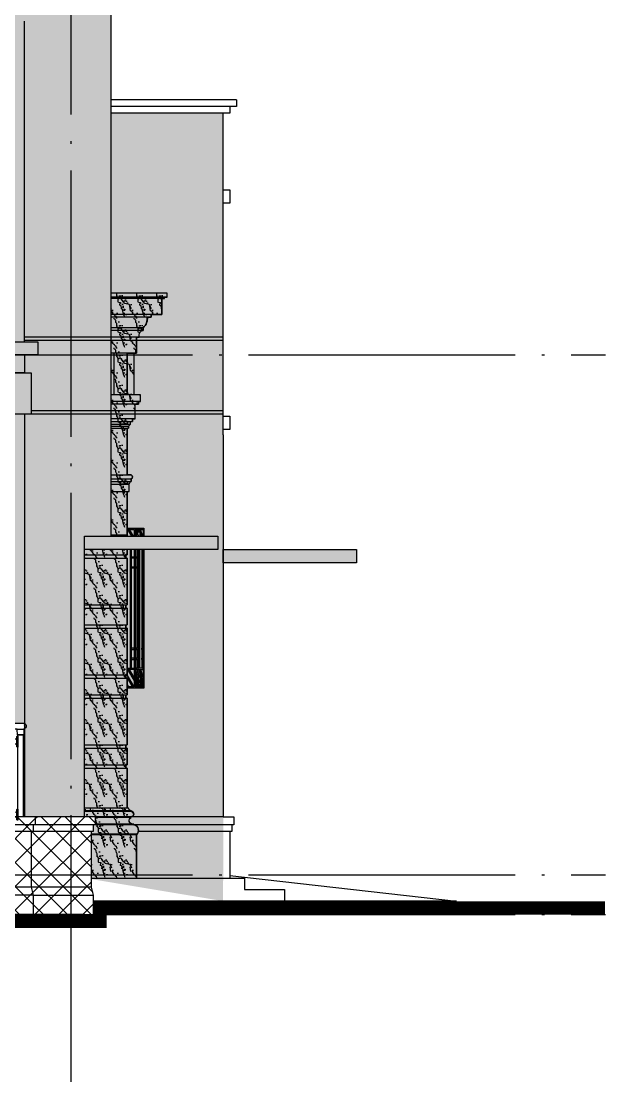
# Model space of a CAD drawing. Extents: x -12446 to 284554, y -295110 to 165007.
# Drawn here: x 206172 to 210603, y -263809 to -255849 of the extents above; entities that cross this region are included whole.
import ezdxf

# ---------------------------------------------------------------- set-up
doc = ezdxf.new("R2010")
doc.units = 0
doc.header["$LTSCALE"] = 1000
doc.linetypes.add('AX-14-E$0$DOTE', pattern=[2.42, 2, -0.2, 0.02, -0.2])
for name, color, linetype in [('A-Anno-Note', 241, 'CONTINUOUS'), ('AX-14-comp-tc$0$AX-T-LMCZ-Z$1$AX-13-E01-E03$0$家具与填充', 251, 'CONTINUOUS'), ('AX-14-E$0$A-Detl-Patt', 8, 'CONTINUOUS'), ('AX-14-E$0$A-Detl-Thin', 131, 'CONTINUOUS'), ('AX-14-E$0$A-Detl-Wide', 210, 'CONTINUOUS'), ('AX-14-E$0$A-elev-FIXT', 9, 'CONTINUOUS'), ('AX-14-E$0$A-elev-HRAL', 61, 'CONTINUOUS'), ('AX-14-E$0$A-elev-MAIN', 4, 'CONTINUOUS'), ('AX-14-E$0$A-elev-XFINE', 8, 'CONTINUOUS'), ('AX-14-E$0$A-Grid-Iden', 11, 'CONTINUOUS'), ('AX-14-E$0$PUB_HATCH', 8, 'CONTINUOUS'), ('AX-14-E$0$栏杆型材', 82, 'CONTINUOUS'), ('AX-14-E$0$装饰灯具', 253, 'CONTINUOUS'), ('AX-14-E$0$阳台栏杆扶手', 82, 'CONTINUOUS')]:
    doc.layers.add(name, color=color, linetype=linetype)
doc.layers.add('AX-14-E$0$A-Grid', color=222, linetype='AX-14-E$0$DOTE', plot=False)
doc.layers.add('AX-14-E$0$花形线', color=241, linetype='CONTINUOUS', lineweight=15)
pattern_1 = [(41.987212, (125, 17.143), (299.9999956, 225.000005), [4.80487, -1004.21692]), (68.19859, (53.571, 9.643), (150, 450.0000002), [17.30946, -1194.35262]), (60.945396, (50, 1.071), (149.99999, 225.0000064), [7.35402, -1536.99045]), (90, (53.57, 7.5), (150, -9e-15), [2.14286, -222.85713]), (71.56505, (123.57, 12.86), (3e-07, 225), [4.51754, -469.8241]), (171.469234, (123.571, 12.857), (-149.9999995, 1.4e-06), [7.22277, -1509.5583]), (79.215702, (113.571, -1.071), (150.0000007, 900.0000004), [15.26969, -1588.04715]), (62.1329961, (0.7143, 67.5), (599.99999271, 1125.0000044), [35.14728, -7345.78245]), (0, (2.87, 100.5), (0, 225), [0, -150]), (64.9831065, (100, 141.429), (300.00000076, 674.99999954), [23.64707, -2459.2947]), (81.4391104, (157.857, 52.5), (299.99999948, 2024.99998723), [33.58852, -7020.0009]), (82.8749836, (75, 72.857), (149.999991, 1125.00000113), [17.27627, -3610.7397]), (76.75948, (60, 25.714), (150.00000146, 674.99999948), [37.42339, -3892.0326]), (0, (36.62, 25.82), (0, 225), [0, -150]), (0, (39.03, 23.42), (0, 225), [0, -150]), (0, (55.9, 35.46), (0, 225), [0, -150]), (0, (51.08, 61.95), (0, 225), [0, -150]), (59.0362434, (68.571, 62.143), (149.99998805, 225.00000645), [12.4949, -2611.4334]), (0, (74.99, 72.44), (0, 225), [0, -150]), (0, (55.9, 64.36), (0, 225), [0, -150]), (0, (63.13, 78.81), (0, 225), [0, -150]), (0, (55.9, 57.14), (0, 225), [0, -150]), (50.194429, (142.857, 41.786), (150, 225), [5.57875, -1165.9587]), (90, (142.86, 35.36), (150, -9e-15), [6.42857, -218.57142]), (43.66778, (135, 27.857), (450.00000034, 449.9999991), [10.86208, -2270.1738]), (90, (135, 25.71), (150, -9e-15), [2.14286, -222.85713]), (39.805571, (128.571, 20.357), (299.9999928, 225.0000089), [8.36812, -1748.93805]), (0, (106.5, 35.46), (0, 225), [0, -150]), (0, (143.19, 42.25), (0, 225), [0, -150]), (0, (143.19, 42.25), (0, 225), [0, -150]), (29.3577535, (146.429, 46.071), (449.999999, 225.0000013), [13.11254, -1363.70444]), (0, (142.66, 57.14), (0, 225), [0, -150]), (146.309932, (100, 141.429), (-300.0000018, 224.9999961), [15.45236, -1607.0457]), (8.1301023, (83.571, 111.429), (1499.99998944, 224.99999867), [15.15229, -3166.8282]), (47.8624052, (50, 107.143), (600.00000026, 674.99999937), [20.22829, -4227.71235]), (14.620874, (17.143, 98.571), (899.99999752, 225.0000094), [33.95676, -3531.5025]), (0, (29.39, 112.53), (0, 225), [0, -150]), (18.434949, (77.143, 90), (600, 224.9999993), [6.77631, -1416.24862]), (16.699244, (83.57, 92.143), (149.999997, 1.24e-05), [3.72868, -779.2943]), (101.093723, (87.143, 93.214), (-300.00000262, 1574.99998526), [18.56112, -3879.2748]), (0, (67.95, 102.9), (0, 225), [0, -150]), (0, (83.5, 111.85), (0, 225), [0, -150]), (0, (63.13, 86.04), (0, 225), [0, -150]), (0, (43.85, 134.2), (0, 225), [0, -150]), (0, (36.62, 124.57), (0, 225), [0, -150]), (44.1449026, (75, 138.214), (450.00000077, 449.99999998), [16.92194, -3536.6853]), (54.5829447, (63.5714, 122.143), (150.00000042, 224.99999911), [19.72063, -4121.6106]), (0, (75.2, 138.36), (0, 225), [0, -150]), (0, (53.49, 126.98), (0, 225), [0, -150]), (0, (75.2, 138.36), (0, 225), [0, -150]), (0, (63.6, 121.8), (0, 225), [0, -150]), (75.068583, (98.57, 113.57), (150, 675.0000002), [5.54435, -1158.76875]), (90, (100, 118.93), (150, -9e-15), [22.5, -202.5]), (50.194429, (126.43, 213.214), (150, 225), [5.57875, -1165.9587]), (0, (84.82, 165.52), (0, 225), [0, -150]), (0, (89.64, 163.11), (0, 225), [0, -150]), (0, (70.36, 167.93), (0, 225), [0, -150]), (0, (94.46, 194.42), (0, 225), [0, -150]), (53.1301023, (110, 181.071), (150.0000002, 224.99999986), [10.71429, -2239.28565]), (90, (110, 162.86), (150, -9e-15), [18.21429, -206.78571]), (0, (110.02, 163.22), (0, 225), [0, -150]), (23.19859, (121.43, 211.07), (450.0000003, 225), [5.43984, -1136.92612]), (66.037511, (120, 207.857), (150, 450), [3.51745, -735.14688]), (66.037511, (118.57, 204.643), (150, 450), [3.51745, -735.14688]), (81.8698976, (116.429, 189.643), (150.00000065, 1125.0000001), [15.15229, -3166.8282]), (90, (130, 217.5), (150, -9e-15), [5.35714, -219.64285]), (0, (113.52, 225), (0, 225), [0, -150])]
pattern_2 = [(45, (-91927.52, -415276.6), (-89.80256, 89.80256), []), (135, (-91927.52, -415276.6), (-89.80256, -89.80256), [])]

# ---------------------------------------------------------------- blocks, each defined once
blk = doc.blocks.new('AX-14-E$0$4080转角立图')
at = {"layer": 'AX-14-E$0$A-elev-FIXT', "linetype": 'Continuous'}
blk.add_line((25.6, 42), (-24.3, 42), dxfattribs=at)
blk.add_lwpolyline([(-25.3, 43, -0.327139), (-24.2, 41.5), (-23.5, 0), (23.5, 0), (24.2, 40.5, -0.409111), (25.7, 42), (85.3, 42, 0.414214), (86.8, 43.5), (86.8, 86.5, 0.414214), (85.3, 88), (-18.8, 88, 0.865157)], format="xyb", close=True, dxfattribs=at)
blk = doc.blocks.new('AX-14-E$0$32固定座立面')
at = {"layer": 'AX-14-E$0$栏杆型材', "color": 6, "linetype": 'Continuous'}
blk.add_line((-7, -22.5), (-7, 22.5), dxfattribs=at)
blk.add_lwpolyline([(-7, -22.5, 0.41166), (-10, -19.5), (-36, -19.3, -0.41166), (-37, -18.3), (-37, 18.3, -0.41166), (-36, 19.3), (-10, 19.5, 0.41166), (-7, 22.5), (-7, 39, -0.41166), (-5, 41), (0, 41.1), (0, -41.1), (-5, -41, -0.41166), (-7, -39)], format="xyb", close=True, dxfattribs=at)
blk = doc.blocks.new('AX-14-E$0$40固定座立图')
at = {"layer": 'AX-14-E$0$A-elev-HRAL', "color": 6, "linetype": 'Continuous'}
blk.add_line((-26.5, -7), (26.5, -7), dxfattribs=at)
blk.add_lwpolyline([(48, -5), (48.1, 0), (-48.1, 0), (-48, -5, 0.41166), (-46, -7), (-26.5, -7, -0.41166), (-23.5, -10), (-23.2, -46, 0.41166), (-22.2, -47), (22.2, -47, 0.41166), (23.2, -46), (23.5, -10, -0.41166), (26.5, -7), (46, -7, 0.41166)], format="xyb", close=True, dxfattribs=at)
blk = doc.blocks.new('AX-14-E$0$螺帽01')
at = {"layer": 'AX-14-E$0$A-elev-XFINE', "linetype": 'Continuous'}
blk.add_lwpolyline([(-12.5, -3), (12.5, -3, 0.414214), (13, -2.5), (13, -0.5, 0.414214), (12.5, 0), (-12.5, 0, 0.414214), (-13, -0.5), (-13, -2.5, 0.414214)], format="xyb", close=True, dxfattribs=at)
blk = doc.blocks.new('AX-14-E$0$麦穗铁花九')
at = {"layer": 'AX-14-E$0$花形线'}
for p, q in [((0, 0), (19, 0)), ((0, -566), (0, 0)), ((19, 0), (19, -163.7)), ((258, 0), (277, 0)), ((258, -163.7), (258, 0)), ((277, 0), (277, -566)), ((148, -18), (129, -18)), ((129, -36), (129, -18)), ((148, -18), (148, -36)), ((19, -194.2), (19, -255.7)), ((136, -232.5), (136, -159.8)), ((141, -159.8), (141, -232.5)), ((258, -255.7), (258, -194.2)), ((19, -274.9), (19, -347.7)), ((136, -324.5), (136, -258.9)), ((141, -258.9), (141, -324.5)), ((258, -347.7), (258, -274.9)), ((19, -439.7), (19, -347.7)), ((19, -366.9), (19, -439.7)), ((19, -366.9), (19, -439.7)), ((136, -416.5), (136, -350.9)), ((136, -416.5), (136, -350.9)), ((141, -350.9), (141, -416.5)), ((141, -350.9), (141, -416.5)), ((258, -347.7), (258, -439.7)), ((258, -439.7), (258, -366.9)), ((258, -439.7), (258, -366.9)), ((19, -470.2), (19, -566)), ((136, -508.5), (136, -442.9)), ((136, -508.5), (136, -442.9)), ((136, -508.5), (136, -442.9)), ((141, -442.9), (141, -508.5)), ((141, -442.9), (141, -508.5)), ((258, -566), (258, -470.2)), ((129, -547), (129, -519)), ((148, -547), (129, -547)), ((148, -547), (148, -519)), ((19, -566), (0, -566)), ((277, -566), (258, -566))]:
    blk.add_line(p, q, dxfattribs=at)
blk.add_circle((138.5, -95.2), 55, dxfattribs=at)
for centre, radius, start, end in [((138.5, -95.2), 60, 99.11017, 263.37419), ((138.5, -95.2), 60, 276.62581, 80.88983), ((131, -159.8), 5, 0, 83.37419), ((146, -159.8), 5, 96.6259, 180), ((29, -163.7), 10, 179.99996, 202.52849), ((25.5, -194.2), 6.5, 48.98171, 180.00001), ((65, -148.8), 49, 202.52832, 264.77376), ((65, -148.8), 53.7, 228.98172, 264.91289), ((55.9, -319.5), 117.3, 67.96279, 87.8994), ((55.9, -319.4), 121.9, 67.87781, 87.84334), ((74.7, -267.6), 62.3, 11.98924, 66.0287), ((74.7, -267.6), 67, 30.64553, 66.0287), ((134, -232.5), 2, 210.64554, 359.99999), ((143, -232.5), 2, 179.99999, 329.35449), ((202.3, -267.6), 62.3, 113.9713, 168.01077), ((202.3, -267.6), 67, 113.9713, 149.35448), ((221.1, -319.4), 121.9, 92.15666, 112.12219), ((221.1, -319.5), 117.3, 92.1006, 112.03721), ((212, -148.8), 49, 275.22624, 337.47166), ((212, -148.8), 53.7, 275.08711, 311.01828), ((251.5, -194.2), 6.5, 359.99999, 131.01829), ((248, -163.7), 10, 337.47179, 359.99996), ((29, -255.7), 10, 179.99996, 202.52849), ((21, -274.9), 2, 37.80012, 180), ((65, -240.8), 49, 202.52832, 264.77376), ((65, -240.8), 53.7, 217.80012, 264.91289), ((55.9, -411.5), 117.3, 67.96279, 87.8994), ((55.9, -411.4), 121.9, 67.87781, 87.84334), ((74.7, -359.6), 62.3, 11.98923, 66.0287), ((74.7, -359.6), 67, 30.64553, 66.0287), ((116, -258.9), 20, 359.99998, 11.98931), ((161, -258.9), 20, 168.01073, 180.00001), ((202.3, -359.6), 62.3, 113.9713, 168.01078), ((202.3, -359.6), 67, 113.9713, 149.35447), ((221.1, -411.4), 121.9, 92.15666, 112.12219), ((221.1, -411.5), 117.3, 92.1006, 112.03721), ((212, -240.8), 49, 275.22624, 337.47166), ((212, -240.8), 53.7, 275.08711, 322.19988), ((256, -274.9), 2, 359.99999, 142.1999), ((248, -255.7), 10, 337.47179, 359.99996), ((29, -347.7), 10, 179.99996, 202.52849), ((29, -347.7), 10, 179.99996, 202.52849), ((21, -366.9), 2, 37.80015, 179.99998), ((21, -366.9), 2, 37.80012, 180), ((65, -332.8), 49, 202.52832, 264.77376), ((65, -332.8), 49, 202.52832, 264.77376), ((65, -332.8), 49, 202.52832, 264.77376), ((65, -332.8), 53.7, 217.80012, 264.91289), ((65, -332.8), 53.7, 217.80012, 264.91289), ((65, -332.8), 53.7, 220.66155, 264.91289), ((55.9, -503.5), 117.3, 67.96279, 87.8994), ((55.9, -503.5), 117.3, 67.96279, 87.8994), ((55.9, -503.4), 121.9, 67.87781, 87.84334), ((55.9, -503.4), 121.9, 67.87781, 87.84334), ((74.7, -451.6), 62.3, 11.9892, 66.0287), ((74.7, -451.6), 62.3, 11.98924, 66.0287), ((74.7, -451.6), 67, 33.51409, 66.0287), ((74.7, -451.6), 67, 30.64553, 66.0287), ((74.7, -451.6), 67, 30.64553, 66.0287), ((134, -324.5), 2, 210.64555, 359.99998), ((116, -350.9), 20, 360, 11.98924), ((116, -350.9), 20, 360, 11.98924), ((143, -324.5), 2, 180.00001, 329.35445), ((161, -350.9), 20, 168.01073, 180.00001), ((161, -350.9), 20, 168.01081, 179.99999), ((202.3, -451.6), 62.3, 113.9713, 168.01079), ((202.3, -451.6), 62.3, 113.9713, 168.01078), ((202.3, -451.6), 67, 113.9713, 149.35448), ((202.3, -451.6), 67, 113.9713, 149.35447), ((202.3, -451.6), 67, 113.9713, 149.35447), ((202.3, -451.6), 67, 113.9713, 146.48591), ((221.1, -503.4), 121.9, 92.15666, 112.12219), ((221.1, -503.4), 121.9, 92.15666, 112.12219), ((221.1, -503.5), 117.3, 92.1006, 112.03721), ((221.1, -503.5), 117.3, 92.1006, 112.03721), ((212, -332.8), 49, 275.22624, 339.92974), ((212, -332.8), 49, 275.22624, 337.47166), ((212, -332.8), 49, 275.22624, 337.47166), ((212, -332.8), 53.7, 275.08711, 322.19988), ((212, -332.8), 53.7, 275.08711, 322.19988), ((212, -332.8), 53.7, 275.08711, 319.33844), ((256, -366.9), 2, 359.99999, 142.1999), ((256, -366.9), 2, 359.99997, 142.19993), ((248, -347.7), 10, 337.47179, 359.99996), ((248, -347.7), 10, 337.47179, 359.99996), ((29, -439.7), 10, 179.99998, 202.5284), ((29, -439.7), 10, 179.99996, 202.52849), ((25.5, -470.2), 6.5, 48.98171, 180.00001), ((65, -424.8), 49, 202.52834, 264.77376), ((65, -424.8), 49, 202.52832, 264.77376), ((65, -424.8), 53.7, 228.98165, 264.91293), ((65, -424.8), 53.7, 228.98173, 264.91289), ((55.9, -595.4), 121.9, 67.87781, 87.84334), ((55.9, -595.4), 121.9, 67.87781, 87.84334), ((134, -416.5), 2, 210.64555, 359.99998), ((134, -416.5), 2, 210.64553, 360), ((116, -442.9), 20, 0.00005, 11.98905), ((116, -442.9), 20, 359.99998, 11.98931), ((143, -416.5), 2, 180, 329.35448), ((143, -416.5), 2, 180.00002, 329.35445), ((161, -442.9), 20, 168.01088, 179.99997), ((161, -442.9), 20, 168.01081, 179.99999), ((221.1, -595.4), 121.9, 92.15666, 112.12219), ((221.1, -595.4), 121.9, 92.15666, 112.12219), ((212, -424.8), 49, 275.22624, 337.47166), ((212, -424.8), 49, 275.22624, 337.47166), ((212, -424.8), 53.7, 275.08711, 311.03003), ((212, -424.8), 53.7, 275.08711, 311.01827), ((251.5, -470.2), 6.5, 359.99999, 131.01829), ((248, -439.7), 10, 337.47174, 359.99997), ((248, -439.7), 10, 337.47179, 359.99996), ((55.9, -595.5), 117.3, 67.96279, 87.8994), ((55.9, -595.5), 117.3, 67.96279, 87.8994), ((74.7, -543.6), 62.3, 35.65451, 66.0287), ((74.7, -543.6), 67, 30.64553, 66.0287), ((74.7, -543.6), 67, 30.64553, 66.0287), ((109, -519), 20, 359.99999, 35.65455), ((134, -508.5), 2, 210.64555, 359.99998), ((134, -508.5), 2, 210.64555, 359.99998), ((134, -508.5), 2, 210.64553, 360), ((143, -508.5), 2, 180, 329.35448), ((143, -508.5), 2, 180, 329.35448), ((202.3, -543.6), 67, 113.9713, 149.35448), ((202.3, -543.6), 67, 113.9713, 149.35448), ((168, -519), 20, 144.34549, 180), ((202.3, -543.6), 62.3, 113.9713, 144.34548), ((221.1, -595.5), 117.3, 92.1006, 112.03721), ((221.1, -595.5), 117.3, 92.1006, 112.03721)]:
    blk.add_arc(centre, radius, start, end, dxfattribs=at)
blk = doc.blocks.new('AX-14-E$0$A$C13FF0FA3')
at = {"layer": 'AX-14-E$0$A-elev-HRAL', "ltscale": 10, "elevation": 0}
for points in [[(159.3, 668.9, -0.414214), (159.8, 668.4), (159.8, 666.4, -0.414214), (159.3, 665.9), (134.3, 665.9, -0.414214), (133.8, 666.4), (133.8, 668.4, -0.414214), (134.3, 668.9)], [(288.3, 668.9, -0.414214), (288.8, 668.4), (288.8, 666.4, -0.414214), (288.3, 665.9), (263.3, 665.9, -0.414214), (262.8, 666.4), (262.8, 668.4, -0.414214), (263.3, 668.9)], [(417.3, 668.9, -0.414214), (417.8, 668.4), (417.8, 666.4, -0.414214), (417.3, 665.9), (392.3, 665.9, -0.414214), (391.8, 666.4), (391.8, 668.4, -0.414214), (392.3, 668.9)], [(546.3, 668.9, -0.414214), (546.8, 668.4), (546.8, 666.4, -0.414214), (546.3, 665.9), (521.3, 665.9, -0.414214), (520.8, 666.4), (520.8, 668.4, -0.414214), (521.3, 668.9)], [(675.3, 668.9, -0.414214), (675.8, 668.4), (675.8, 666.4, -0.414214), (675.3, 665.9), (650.3, 665.9, -0.414214), (649.8, 666.4), (649.8, 668.4, -0.414214), (650.3, 668.9)], [(1097.8, 668.9, 0.414214), (1097.3, 668.4), (1097.3, 666.4, 0.414214), (1097.8, 665.9), (1122.8, 665.9, 0.414214), (1123.3, 666.4), (1123.3, 668.4, 0.414214), (1122.8, 668.9)], [(1226.8, 668.9, 0.414214), (1226.3, 668.4), (1226.3, 666.4, 0.414214), (1226.8, 665.9), (1251.8, 665.9, 0.414214), (1252.3, 666.4), (1252.3, 668.4, 0.414214), (1251.8, 668.9)], [(1355.8, 668.9, 0.414214), (1355.3, 668.4), (1355.3, 666.4, 0.414214), (1355.8, 665.9), (1380.8, 665.9, 0.414214), (1381.3, 666.4), (1381.3, 668.4, 0.414214), (1380.8, 668.9)], [(1484.8, 668.9, 0.414214), (1484.3, 668.4), (1484.3, 666.4, 0.414214), (1484.8, 665.9), (1509.8, 665.9, 0.414214), (1510.3, 666.4), (1510.3, 668.4, 0.414214), (1509.8, 668.9)], [(1613.8, 668.9, 0.414214), (1613.3, 668.4), (1613.3, 666.4, 0.414214), (1613.8, 665.9), (1638.8, 665.9, 0.414214), (1639.3, 666.4), (1639.3, 668.4, 0.414214), (1638.8, 668.9)], [(159.3, 152.9, 0.414214), (159.8, 153.4), (159.8, 155.4, 0.414214), (159.3, 155.9), (134.3, 155.9, 0.414214), (133.8, 155.4), (133.8, 153.4, 0.414214), (134.3, 152.9)], [(288.3, 152.9, 0.414214), (288.8, 153.4), (288.8, 155.4, 0.414214), (288.3, 155.9), (263.3, 155.9, 0.414214), (262.8, 155.4), (262.8, 153.4, 0.414214), (263.3, 152.9)], [(417.3, 152.9, 0.414214), (417.8, 153.4), (417.8, 155.4, 0.414214), (417.3, 155.9), (392.3, 155.9, 0.414214), (391.8, 155.4), (391.8, 153.4, 0.414214), (392.3, 152.9)], [(546.3, 152.9, 0.414214), (546.8, 153.4), (546.8, 155.4, 0.414214), (546.3, 155.9), (521.3, 155.9, 0.414214), (520.8, 155.4), (520.8, 153.4, 0.414214), (521.3, 152.9)], [(675.3, 152.9, 0.414214), (675.8, 153.4), (675.8, 155.4, 0.414214), (675.3, 155.9), (650.3, 155.9, 0.414214), (649.8, 155.4), (649.8, 153.4, 0.414214), (650.3, 152.9)], [(1097.8, 152.9, -0.414214), (1097.3, 153.4), (1097.3, 155.4, -0.414214), (1097.8, 155.9), (1122.8, 155.9, -0.414214), (1123.3, 155.4), (1123.3, 153.4, -0.414214), (1122.8, 152.9)], [(1226.8, 152.9, -0.414214), (1226.3, 153.4), (1226.3, 155.4, -0.414214), (1226.8, 155.9), (1251.8, 155.9, -0.414214), (1252.3, 155.4), (1252.3, 153.4, -0.414214), (1251.8, 152.9)], [(1355.8, 152.9, -0.414214), (1355.3, 153.4), (1355.3, 155.4, -0.414214), (1355.8, 155.9), (1380.8, 155.9, -0.414214), (1381.3, 155.4), (1381.3, 153.4, -0.414214), (1380.8, 152.9)], [(1484.8, 152.9, -0.414214), (1484.3, 153.4), (1484.3, 155.4, -0.414214), (1484.8, 155.9), (1509.8, 155.9, -0.414214), (1510.3, 155.4), (1510.3, 153.4, -0.414214), (1509.8, 152.9)], [(1613.8, 152.9, -0.414214), (1613.3, 153.4), (1613.3, 155.4, -0.414214), (1613.8, 155.9), (1638.8, 155.9, -0.414214), (1639.3, 155.4), (1639.3, 153.4, -0.414214), (1638.8, 152.9)]]:
    blk.add_lwpolyline(points, format="xyb", close=True, dxfattribs=at)
for points in [[(137.3, 155.9), (156.3, 155.9), (156.3, 665.9), (137.3, 665.9)], [(266.3, 155.9), (285.3, 155.9), (285.3, 665.9), (266.3, 665.9)], [(395.3, 155.9), (414.3, 155.9), (414.3, 665.9), (395.3, 665.9)], [(524.3, 155.9), (543.3, 155.9), (543.3, 665.9), (524.3, 665.9)], [(653.3, 155.9), (672.3, 155.9), (672.3, 665.9), (653.3, 665.9)], [(1119.8, 155.9), (1100.8, 155.9), (1100.8, 665.9), (1119.8, 665.9)], [(1248.8, 155.9), (1229.8, 155.9), (1229.8, 665.9), (1248.8, 665.9)], [(1377.8, 155.9), (1358.8, 155.9), (1358.8, 665.9), (1377.8, 665.9)], [(1506.8, 155.9), (1487.8, 155.9), (1487.8, 665.9), (1506.8, 665.9)], [(1635.8, 155.9), (1616.8, 155.9), (1616.8, 665.9), (1635.8, 665.9)]]:
    blk.add_lwpolyline(points, close=True, dxfattribs=at)
at = {"layer": 'AX-14-E$0$栏杆型材', "elevation": 0}
for points in [[(21.5, 120.9), (61.5, 120.9), (61.5, 735.9), (21.5, 735.9)], [(1751.5, 733.9), (1711.5, 733.9), (1711.5, 120.9), (1751.5, 120.9)], [(98.5, 700.9), (1674.5, 700.9), (1674.5, 668.9), (98.5, 668.9)], [(98.5, 152.9), (1674.5, 152.9), (1674.5, 120.9), (98.5, 120.9)]]:
    blk.add_lwpolyline(points, close=True, dxfattribs=at)
at = {"layer": 'AX-14-E$0$阳台栏杆扶手', "elevation": 0}
blk.add_lwpolyline([(128.3, 820.9), (1813.9, 820.9), (1813.9, 780.9), (128.3, 780.9)], close=True, dxfattribs=at)
at = {"layer": 'AX-14-E$0$A-elev-HRAL'}
for name, p in [('AX-14-E$0$4080转角立图', (41.5, 735.9, 0)), ('AX-14-E$0$32固定座立面', (1711.5, 684.9, 0)), ('AX-14-E$0$40固定座立图', (1731.5, 780.9, 0)), ('AX-14-E$0$32固定座立面', (1711.5, 136.9, 0))]:
    blk.add_blockref(name, p, dxfattribs=at)
at = {"layer": 'AX-14-E$0$A-elev-HRAL', "xscale": -1}
for p in [(61.5, 684.9, 0), (61.5, 136.9, 0)]:
    blk.add_blockref('AX-14-E$0$32固定座立面', p, dxfattribs=at)
at = {"layer": 'AX-14-E$0$栏杆型材', "xscale": -1}
blk.add_blockref('AX-14-E$0$螺帽01', (757.5, 668.9, 0), dxfattribs=at)
at = {"layer": 'AX-14-E$0$栏杆型材'}
blk.add_blockref('AX-14-E$0$螺帽01', (1015.5, 668.9, 0), dxfattribs=at)
at = {"layer": 'AX-14-E$0$栏杆型材', "rotation": 180}
blk.add_blockref('AX-14-E$0$螺帽01', (757.5, 152.9, 0), dxfattribs=at)
at = {"layer": 'AX-14-E$0$栏杆型材', "xscale": -1, "rotation": 180}
blk.add_blockref('AX-14-E$0$螺帽01', (1015.5, 152.9, 0), dxfattribs=at)
at = {"layer": 'AX-14-E$0$花形线'}
blk.add_blockref('AX-14-E$0$麦穗铁花九', (748, 692.9), dxfattribs=at)
blk = doc.blocks.new('AX-14-E$0$A$C16C67CB1')
at = {"layer": 'AX-14-E$0$A-Detl-Thin'}
for p, q in [((21050, 3755), (21050, 735)), ((22540, 3600), (22540, 735)), ((21050, 735), (21050, 1394.9)), ((21050, 735), (19820, 735, 0)), ((21130, 735), (21050, 735)), ((21130, 735), (21130, 675)), ((21500, 735), (21130, 735)), ((21580, 735), (21500, 735)), ((21580, 735), (21580, 675)), ((22540, 735), (21850, 735)), ((21115, 675), (19820, 675, 0)), ((21115, 675), (21115, 625)), ((21130, 675), (21115, 675)), ((21565, 675), (21130, 675)), ((21565, 675), (21565, 625)), ((21580, 675), (21565, 675)), ((22605, 675), (21870, 675)), ((21100, 625), (19820, 625, 0)), ((21100, 625), (21100, 206.3)), ((21115, 625), (21100, 625)), ((21550, 625), (21115, 625)), ((21550, 625), (21550, 206.3)), ((21565, 625), (21550, 625)), ((22605, 625), (21904.3, 625)), ((22590, 294.3), (24290, 100)), ((21100, 206.3), (19950, 206.3)), ((21100, 206.3), (21115, 146.3)), ((21550, 206.3), (21100, 206.3)), ((21550, 206.3), (21565, 146.3)), ((21115, 146.3), (19900, 146.3)), ((21115, 146.3), (21115, 0)), ((21115, 146.3), (21565, 146.3)), ((21565, 146.3), (21565, 0)), ((24290, 100), (21565, 100)), ((21565, 0), (23150, 0)), ((21500, 0), (5250, 0)), ((21500, 0), (21565, 0))]:
    blk.add_line(p, q, dxfattribs=at)
for points in [[(21600, 2840), (22500, 2840), (22500, 2740), (21500, 2740)], [(21500, 735), (21500, 2840), (22500, 2840), (22500, 2740), (21500, 2740)], [(22540, 735), (22620, 735), (22620, 675), (22605, 675), (22605, 625), (22590, 625), (22590, 275)], [(21550, 275), (22700, 275), (22700, 187.5), (23000, 187.5), (23000, 100)]]:
    blk.add_lwpolyline(points, dxfattribs=at)
at = {"layer": 'AX-14-E$0$A-Detl-Thin', "color": 6, "xscale": -1}
blk.add_blockref('AX-14-E$0$A$C13FF0FA3', (21061.5, 614.1, 0), dxfattribs=at)
blk = doc.blocks.new('AX-14-E$0$A$C2C6B68D6')
at = {"layer": 'AX-14-E$0$A-Detl-Thin'}
blk.add_line((18250, 165), (18250, 3270), dxfattribs=at)
blk = doc.blocks.new('AX-14-E$0$A$C1E1D3953')
at = {"layer": 'AX-14-E$0$A-Detl-Thin'}
for p, q in [((17600, 865), (17600, 3270)), ((18250, -595), (18250, 3115)), ((19190, 2680), (18250, 2680)), ((19140, 2630), (18250, 2630)), ((19090, 2580), (18250, 2580)), ((19090, 165), (19090, 2580))]:
    blk.add_line(p, q, dxfattribs=at)
for points in [[(19190, 2680), (19190, 2630), (19140, 2630), (19140, 2580), (19090, 2580)], [(19090, 2005), (19140, 2005), (19140, 1905), (19090, 1905)], [(15800, 865), (17700, 865), (17700, 765), (16550.3, 765)], [(16550.3, 765), (17600, 765), (17600, 630), (16500.3, 630)], [(16500.3, 630), (17650, 630), (17650, 320), (15800, 320)], [(19090, 305), (19140, 305), (19140, 205), (19090, 205)]]:
    blk.add_lwpolyline(points, dxfattribs=at)
blk = doc.blocks.new('AX-14-E$0$2w3ytrehjreqehrehj')
at = {"layer": 'AX-14-E$0$A-Detl-Patt'}
for p, q in [((299465.2, 150634.7), (297975.2, 150634.7)), ((299465.2, 150609.7), (297975.2, 150609.7)), ((299465.2, 150079.7), (298025.2, 150079.7)), ((299465.2, 150054.7), (298025.2, 150054.7))]:
    blk.add_line(p, q, dxfattribs=at)
blk = doc.blocks.new('AX-14-E$0$JDIAJDPIJLCK')
at = {"layer": 'AX-14-E$0$PUB_HATCH', "linetype": 'ByBlock'}
h = blk.add_hatch(dxfattribs=at)
h.set_pattern_fill('大理石', color=256, scale=50, style=0)
h.set_pattern_definition(pattern_1)
h.paths.add_polyline_path([(276054.3, 140185), (275634.3, 140185), (275634.3, 140155), (275654.3, 140155), (275654.3, 140145), (275674.3, 140145), (275674.3, 140025), (275754.3, 140025), (275754.3, 140005), (275784.3, 140004.7), (275783.1, 139990.3), (275788.4, 139960.7), (275814.3, 139925), (275814.3, 139905), (275824.3, 139905), (275841.5, 139882.9), (275844.3, 139855), (275864.3, 139855), (275864.3, 139735), (275884.3, 139735), (275884.3, 139420), (275834.3, 139420), (275834.3, 139370), (275849.3, 139370), (275849.3, 139350), (275874.3, 139350), (275874.3, 139240), (275894.3, 139240), (275894.3, 139220), (275909.3, 139220), (275909.3, 139200), (275924.3, 139185), (275924.3, 139170), (275934.3, 139170), (275934.3, 138820), (275904.6, 138820), (275897.2, 138814.1), (275894.3, 138805), (275897, 138796), (275904.3, 138790), (275904.3, 138770), (275915.2, 138762.5), (275919.3, 138750), (275919.3, 138695), (275934.3, 138695), (275934.3, 138370), (275944.3, 138370), (275944.3, 138360), (276054.3, 138360)])
h = blk.add_hatch(dxfattribs=at)
h.set_pattern_fill('大理石', color=256, scale=50, style=0)
h.set_pattern_definition(pattern_1)
h.paths.add_polyline_path([(276254.3, 136320), (275934.3, 136320), (275934.3, 138260), (276254.3, 138260)])
h = blk.add_hatch(dxfattribs=at)
h.set_pattern_fill('大理石', color=256, scale=50, style=0)
h.set_pattern_definition([(41.9872125, (-1831378.24, -444510.876), (299.9999956, 225.0000049), [4.804866, -1004.216925]), (68.1985905, (-1831449.67, -444518.376), (149.9999999, 450.0000002), [17.309459, -1194.35262]), (60.9453959, (-1831453.24, -444526.947), (149.99998994, 225.00000639), [7.354022, -1536.99045]), (90, (-1831449.67, -444520.52), (150, -9e-15), [2.142857, -222.85713]), (71.565051, (-1831379.67, -444515.16), (3e-07, 225.0000005), [4.51754, -469.824105]), (171.469234, (-1831379.67, -444515.161), (-149.9999995, 1.4e-06), [7.222767, -1509.5583]), (79.2157021, (-1831389.67, -444529.09), (150.00000075, 900.00000042), [15.269685, -1588.04715]), (62.1329961, (-1831502.5264, -444460.5184), (599.999992709, 1125.0000044), [35.147284, -7345.78245]), (0, (-1831500.37, -444427.53), (0, 225), [0, -150]), (64.9831065, (-1831403.24, -444386.59), (300.00000076, 674.999999545), [23.647065, -2459.2947]), (81.4391104, (-1831345.3835, -444475.5184), (299.999999483, 2024.999987231), [33.588522, -7020.0009]), (82.8749836, (-1831428.241, -444455.161), (149.99999099, 1125.000001127), [17.276266, -3610.7397]), (76.75948, (-1831443.241, -444502.304), (150.000001458, 674.99999948), [37.42339, -3892.0326]), (0, (-1831466.62, -444502.2), (0, 225), [0, -150]), (0, (-1831464.21, -444504.6), (0, 225), [0, -150]), (0, (-1831447.34, -444492.56), (0, 225), [0, -150]), (0, (-1831452.16, -444466.07), (0, 225), [0, -150]), (59.0362434, (-1831434.669, -444465.876), (149.99998805, 225.00000645), [12.494896, -2611.4334]), (0, (-1831428.26, -444455.58), (0, 225), [0, -150]), (0, (-1831447.34, -444463.66), (0, 225), [0, -150]), (0, (-1831440.11, -444449.2), (0, 225), [0, -150]), (0, (-1831447.34, -444470.88), (0, 225), [0, -150]), (50.1944289, (-1831360.383, -444486.233), (150.0000001, 225.0000001), [5.57875, -1165.9587]), (90, (-1831360.38, -444492.66), (150, -9e-15), [6.428571, -218.57142]), (43.6677801, (-1831368.24, -444500.161), (450.00000034, 449.99999912), [10.862076, -2270.1738]), (90, (-1831368.24, -444502.3), (150, -9e-15), [2.142857, -222.85713]), (39.805571, (-1831374.67, -444507.661), (299.99999284, 225.00000885), [8.368125, -1748.93805]), (0, (-1831396.73, -444492.56), (0, 225), [0, -150]), (0, (-1831360.05, -444485.76), (0, 225), [0, -150]), (0, (-1831360.05, -444485.76), (0, 225), [0, -150]), (29.3577535, (-1831356.812, -444481.947), (449.9999991, 225.00000133), [13.112542, -1363.704435]), (0, (-1831360.58, -444470.88), (0, 225), [0, -150]), (146.309932, (-1831403.24, -444386.59), (-300.00000184, 224.9999961), [15.452362, -1607.0457]), (8.13010235, (-1831419.669, -444416.59), (1499.99998944, 224.999998665), [15.152287, -3166.8282]), (47.8624052, (-1831453.241, -444420.8755), (600.000000265, 674.999999374), [20.228289, -4227.71235]), (14.6208739, (-1831486.098, -444429.447), (899.99999752, 225.000009386), [33.956755, -3531.5025]), (0, (-1831473.85, -444415.49), (0, 225), [0, -150]), (18.4349488, (-1831426.098, -444438.018), (600.00000006, 224.99999927), [6.77631, -1416.248625]), (16.6992442, (-1831419.67, -444435.876), (149.999997, 1.24e-05), [3.72868, -779.294295]), (101.093723, (-1831416.098, -444434.804), (-300.000002622, 1574.99998526), [18.561123, -3879.2748]), (0, (-1831435.3, -444425.12), (0, 225), [0, -150]), (0, (-1831419.75, -444416.17), (0, 225), [0, -150]), (0, (-1831440.11, -444441.98), (0, 225), [0, -150]), (0, (-1831459.4, -444393.8), (0, 225), [0, -150]), (0, (-1831466.62, -444403.44), (0, 225), [0, -150]), (44.1449026, (-1831428.241, -444389.804), (450.00000077, 449.999999984), [16.92194, -3536.6853]), (54.5829447, (-1831439.669, -444405.8755), (150.00000042, 224.999999113), [19.720626, -4121.6106]), (0, (-1831428.04, -444389.66), (0, 225), [0, -150]), (0, (-1831449.75, -444401.04), (0, 225), [0, -150]), (0, (-1831428.04, -444389.66), (0, 225), [0, -150]), (0, (-1831439.65, -444406.23), (0, 225), [0, -150]), (75.0685828, (-1831404.67, -444414.447), (150, 675.0000002), [5.544348, -1158.76875]), (90, (-1831403.24, -444409.09), (150, -9e-15), [22.5, -202.5]), (50.1944289, (-1831376.812, -444314.804), (150.0000001, 225.0000001), [5.57875, -1165.9587]), (0, (-1831418.42, -444362.5), (0, 225), [0, -150]), (0, (-1831413.6, -444364.9), (0, 225), [0, -150]), (0, (-1831432.88, -444360.1), (0, 225), [0, -150]), (0, (-1831408.78, -444333.6), (0, 225), [0, -150]), (53.1301023, (-1831393.24, -444346.947), (150.00000021, 224.99999986), [10.714286, -2239.28565]), (90, (-1831393.24, -444365.16), (150, -9e-15), [18.214285, -206.78571]), (0, (-1831393.22, -444364.8), (0, 225), [0, -150]), (23.1985905, (-1831381.812, -444316.947), (450.0000003, 225.0000001), [5.439838, -1136.926125]), (66.037511, (-1831383.24, -444320.16), (150, 449.9999997), [3.517449, -735.14688]), (66.037511, (-1831384.67, -444323.376), (150, 449.9999997), [3.517449, -735.14688]), (81.8698976, (-1831386.812, -444338.376), (150.00000065, 1125.000000114), [15.152287, -3166.8282]), (90, (-1831373.24, -444310.52), (150, -9e-15), [5.357144, -219.642855]), (0, (-1831389.72, -444303.02), (0, 225), [0, -150])])
edge = h.paths.add_edge_path()
edge.add_line((276204.3, 135795), (275864.3, 135795))
edge.add_line((275864.3, 135795), (275864.3, 136120))
edge.add_arc((275892.5, 136152.7), 43.1, 100.89684, 229.24032, ccw=False)
edge.add_line((275884.3, 136195), (275884.3, 136199.9))
edge.add_line((275884.3, 136199.9), (275888.6, 136199.9))
edge.add_arc((275893.2, 136225.3), 25.8, 259.65549, 345.0028)
edge.add_arc((275892.9, 136226.2), 26.4, 343.30076, 424.25398)
edge.add_line((275904.3, 136250), (275904.3, 136255))
edge.add_arc((275904.3, 136275), 20, 180, 270, ccw=False)
edge.add_arc((275915.6, 136270.4), 31.6, 470.08184, 531.53404, ccw=False)
edge.add_arc((275904.7, 136319.6), 19.6, 270, 361.11171)
edge.add_line((275924.3, 136320), (276254.3, 136320))
edge.add_line((276254.3, 136320), (276254.3, 136255))
edge.add_line((276254.3, 136255), (276174.3, 136255))
edge.add_line((276174.3, 136255), (276174.3, 136195))
edge.add_line((276174.3, 136195), (276189.3, 136195))
edge.add_line((276189.3, 136195), (276189.3, 136145))
edge.add_line((276189.3, 136145), (276204.3, 136145))
edge.add_line((276204.3, 136145), (276204.3, 135795))
at = {"layer": 'AX-14-E$0$A-elev-MAIN'}
for p, q in [((275634.3, 140155), (275634.3, 140185)), ((275634.3, 140185), (276054.3, 140185)), ((275634.3, 140155), (276054.3, 140155)), ((275654.3, 140145), (275654.3, 140155)), ((275654.3, 140145), (276054.3, 140145)), ((275674.3, 140145), (275674.3, 140025)), ((275674.3, 140025), (276054.3, 140025)), ((275754.3, 140025), (275754.3, 140005)), ((275754.3, 140005), (276054.3, 140005)), ((275814.3, 139925), (275814.3, 139905)), ((275849.3, 139855), (276663, 139855)), ((275864.3, 139855), (275864.3, 139735)), ((275869.3, 139735), (276054.3, 139735)), ((275934.3, 139735), (275934.3, 139420)), ((276034.3, 139735), (276034.3, 139420)), ((275834.3, 139370), (275834.3, 139420)), ((275849.3, 139370), (275834.3, 139370)), ((275849.3, 139370), (275849.3, 139350)), ((275884.3, 139420), (276054.3, 139420)), ((275849.3, 139350), (276054.3, 139350)), ((275874.3, 139240), (275874.3, 139350)), ((275874.3, 139240), (276054.3, 139240)), ((275894.3, 139240), (275894.3, 139220)), ((275909.3, 139200), (275909.3, 139220)), ((275924.3, 139185), (275909.3, 139200)), ((275924.3, 139185), (275924.3, 139170)), ((276054.3, 139170), (275924.3, 139170)), ((275934.3, 139170), (275934.3, 138820)), ((276054.3, 138820), (275904.6, 138820)), ((275904.3, 138790), (275904.3, 138770)), ((275919.3, 138695), (275919.3, 138750)), ((276054.3, 138695), (275919.3, 138695)), ((275934.3, 138695), (275934.3, 138370)), ((276054.3, 138370), (275934.3, 138370)), ((275944.3, 138370), (275944.3, 138360)), ((275934.3, 138260), (275934.3, 138220)), ((276254.3, 138220), (275934.3, 138220)), ((275934.3, 138195), (275934.3, 137845)), ((276254.3, 138195), (275934.3, 138195)), ((275944.3, 138220), (275944.3, 138195)), ((276254.3, 137845), (275934.3, 137845)), ((275934.3, 137820), (275934.3, 137695)), ((276254.3, 137820), (275934.3, 137820)), ((275944.3, 137845), (275944.3, 137820)), ((276254.3, 137695), (275934.3, 137695)), ((275934.3, 137670), (275934.3, 137320)), ((276254.3, 137670), (275934.3, 137670)), ((275944.3, 137695), (275944.3, 137670)), ((276254.3, 137320), (275934.3, 137320)), ((275944.3, 137320), (275944.3, 137295)), ((275934.3, 137295), (275934.3, 137170)), ((276254.3, 137295), (275934.3, 137295)), ((276254.3, 137170), (275934.3, 137170)), ((275934.3, 137145), (275934.3, 136795)), ((276254.3, 137145), (275934.3, 137145)), ((275944.3, 137170), (275944.3, 137145)), ((276254.3, 136795), (275934.3, 136795)), ((275934.3, 136770), (275934.3, 136645)), ((276254.3, 136770), (275934.3, 136770)), ((275944.3, 136795), (275944.3, 136770)), ((276254.3, 136645), (275934.3, 136645)), ((275934.3, 136620), (275934.3, 136320)), ((276254.3, 136620), (275934.3, 136620)), ((275944.3, 136645), (275944.3, 136620)), ((275904.3, 136295), (275904.3, 136300)), ((275924.3, 136320), (276254.3, 136320)), ((275884.3, 136195), (275884.3, 136200)), ((275904.3, 136250), (275904.3, 136255)), ((275864.3, 136120), (276204.3, 136120)), ((275864.3, 136120), (275864.3, 135795))]:
    blk.add_line(p, q, dxfattribs=at)
at = {"layer": 'AX-14-E$0$A-elev-MAIN', "color": 6}
for points in [[(275944.3, 138360), (275944.3, 138370), (275934.3, 138370), (275934.3, 138695), (275919.3, 138695), (275919.3, 138750, 0.333333), (275904.3, 138770), (275904.3, 138787.7), (275904.3, 138790, -0.305495), (275894.3, 138805.1, -0.305495), (275904.6, 138820), (275934.3, 138820), (275934.3, 139170), (275924.3, 139170), (275924.3, 139185), (275909.3, 139200), (275909.3, 139220), (275894.3, 139220), (275894.3, 139240), (275874.3, 139240), (275874.3, 139350), (275849.3, 139350), (275849.3, 139370), (275834.3, 139370), (275834.3, 139420), (275934.3, 139420), (275934.3, 139735), (275864.3, 139735), (275864.3, 139855), (275844.3, 139855, 0.284698), (275824.3, 139905), (275814.3, 139905), (275814.3, 139925, -0.218611), (275784.3, 140004.7), (275754.3, 140005), (275754.3, 140025), (275674.3, 140025), (275674.3, 140145), (275654.3, 140145), (275654.3, 140155), (275634.3, 140155), (275634.3, 140185), (276054.3, 140185)], [(275864.3, 135795), (275864.3, 136120, -0.626955), (275884.3, 136195), (275884.3, 136200), (275892.9, 136199.8, 0.820089), (275904.3, 136250), (275904.3, 136255, -0.414214), (275884.3, 136275, -0.414214), (275904.3, 136295), (275904.3, 136300, 0.425626), (275924.3, 136320), (275934.3, 136320), (275934.3, 136620), (275944.3, 136620), (275944.3, 136645), (275934.3, 136645), (275934.3, 136770), (275944.3, 136770), (275944.3, 136795), (275934.3, 136795), (275934.3, 137145), (275944.3, 137145), (275944.3, 137170), (275934.3, 137170), (275934.3, 137295), (275944.3, 137295), (275944.3, 137320), (275934.3, 137320), (275934.3, 137670), (275944.3, 137670), (275944.3, 137695), (275934.3, 137695), (275934.3, 137820), (275944.3, 137820), (275944.3, 137845), (275934.3, 137845), (275934.3, 138195), (275944.3, 138195), (275944.3, 138220), (275934.3, 138220), (275934.3, 138260)]]:
    blk.add_lwpolyline(points, format="xyb", dxfattribs=at)
at = {"layer": 'AX-14-E$0$A-elev-MAIN'}
for centre, radius, start, end in [((275866.7, 139990.3), 83.7, 170.08103, 231.22741), ((275794, 139863.9), 51.1, 350.01831, 53.58451), ((275910.5, 138805), 16.2, 111.63455, 247.53596), ((275898, 138749.7), 21.3, 0.93239, 72.8074), ((275904.3, 136275), 20, 90, 270), ((275904.7, 136319.6), 19.6, 268.88829, 1.11171), ((275892.5, 136152.7), 43.1, 100.89684, 229.24032), ((275892.9, 136226.2), 26.4, 262.34753, 64.25398)]:
    blk.add_arc(centre, radius, start, end, dxfattribs=at)
at = {"layer": 'AX-14-E$0$A-elev-XFINE', "color": 253, "linetype": 'Continuous'}
for p, q in [((275814.3, 139925), (276054.3, 139925)), ((275814.3, 139905), (276054.3, 139905)), ((275834.3, 139370), (276054.3, 139370)), ((276054.3, 139220), (275894.3, 139220)), ((276054.3, 139200), (275909.3, 139200)), ((276054.3, 139185), (275924.3, 139185)), ((276054.3, 138790), (275904.3, 138790)), ((276054.3, 138770), (275904.3, 138770)), ((276054.3, 138750), (275919.3, 138750)), ((275904.3, 136300), (276254.3, 136300)), ((275904.3, 136295), (276254.3, 136295)), ((275884.3, 136200), (276174.3, 136200)), ((275884.3, 136195), (276174.3, 136195)), ((275904.3, 136255), (276254.3, 136255)), ((275904.3, 136250), (276174.3, 136250)), ((275859.7, 136125), (276204.3, 136125))]:
    blk.add_line(p, q, dxfattribs=at)
blk.add_lwpolyline([(275934.3, 139735), (275884.3, 139735), (275884.3, 139420), (275934.3, 139420)], close=True, dxfattribs=at)
at = {"layer": 'AX-14-E$0$装饰灯具'}
for p, q in [((275816.4, 138360), (275833.8, 138410)), ((275827, 138360), (275844.2, 138409.6)), ((275829.1, 138360), (275845.3, 138406.5)), ((275840.7, 138360), (275844.2, 138370)), ((275861.5, 138360), (275844.2, 138409.6)), ((275847.7, 138360), (275844.2, 138370)), ((275849.7, 138360), (275846.2, 138370)), ((275866.5, 138375.8), (275854.6, 138410)), ((275866.5, 138381.6), (275856.6, 138410)), ((275888.2, 138360), (275917, 138410)), ((275899.7, 138360), (275928.6, 138410)), ((275928.6, 138360), (275934.3, 138370)), ((275814.6, 137299.1), (275832, 137360)), ((275814.6, 137262.6), (275840.6, 137353.6)), ((275814.6, 137255.4), (275841.6, 137349.9)), ((275814.9, 137230), (275840.6, 137320)), ((275866.5, 137262.6), (275840.6, 137353.6)), ((275866.3, 137230), (275840.6, 137320)), ((275840.6, 137320), (275842.7, 137320)), ((275866.5, 137236.4), (275842.7, 137320)), ((275866.5, 137299.1), (275849.2, 137360)), ((275866.5, 137306.4), (275851.2, 137360)), ((275881.8, 137299.1), (275917, 137360)), ((275881.8, 137279.1), (275928.6, 137360)), ((275882.4, 137230), (275934.3, 137320)), ((275893.9, 137230), (275934.3, 137300)), ((275825.3, 137230), (275840.6, 137283.6)), ((275827.2, 137229.5), (275841.6, 137279.9)), ((275834.9, 137230), (275840.6, 137250)), ((275855.9, 137230), (275840.6, 137283.6)), ((275846.3, 137230), (275840.6, 137250)), ((275840.6, 137250), (275842.7, 137250)), ((275848.4, 137230), (275842.7, 137250)), ((275922.8, 137230), (275934.3, 137250))]:
    blk.add_line(p, q, dxfattribs=at)
for points in [[(275934.3, 138420), (275809.3, 138420), (275809.3, 138360)], [(275871.8, 138360), (275871.8, 138420), (275809.3, 138420), (275809.3, 138360)], [(275934.3, 138420), (275871.8, 138420), (275871.8, 138360)], [(275866.5, 138360), (275866.5, 138410), (275814.6, 138410), (275814.6, 138360)], [(275844.2, 138370), (275846.2, 138370)], [(275934.3, 138410), (275881.8, 138410), (275881.8, 138360)], [(275809.3, 138260), (275809.3, 137220), (275871.8, 137220), (275871.8, 138260)], [(275809.3, 138260), (275809.3, 137220), (275934.3, 137220)], [(275814.6, 138260), (275814.6, 137230), (275866.5, 137230), (275866.5, 138260)], [(275871.8, 138260), (275871.8, 137220), (275934.3, 137220)], [(275881.8, 138260), (275881.8, 137230), (275934.3, 137230)]]:
    blk.add_lwpolyline(points, dxfattribs=at)
at = {"layer": 'AX-14-E$0$装饰灯具', "elevation": 0}
for points in [[(275825.2, 138260), (275825.2, 137370), (275839, 137370), (275839, 138260)], [(275855.9, 137435), (275855.9, 137370), (275850.6, 137370), (275850.6, 138260)], [(275855.9, 138260), (275855.9, 137520)], [(275911.8, 138260), (275911.8, 137370), (275901.8, 137370), (275901.8, 138260)], [(275855.9, 137510), (275855.9, 137445)], [(275934.3, 137370), (275881.8, 137370), (275881.8, 137360), (275934.3, 137360)]]:
    blk.add_lwpolyline(points, dxfattribs=at)
for points in [[(275814.6, 138205), (275825.2, 138205), (275825.2, 138195), (275814.6, 138195)], [(275866.5, 138205), (275852.6, 138205), (275852.6, 138195), (275866.5, 138195)], [(275814.6, 138130), (275825.2, 138130), (275825.2, 138120), (275814.6, 138120)], [(275866.5, 138130), (275852.6, 138130), (275852.6, 138120), (275866.5, 138120)], [(275814.6, 137510), (275825.2, 137510), (275825.2, 137520), (275814.6, 137520)], [(275866.5, 137510), (275852.6, 137510), (275852.6, 137520), (275866.5, 137520)], [(275814.6, 137435), (275825.2, 137435), (275825.2, 137445), (275814.6, 137445)], [(275866.5, 137435), (275852.6, 137435), (275852.6, 137445), (275866.5, 137445)], [(275866.5, 137360), (275814.6, 137360), (275814.6, 137370), (275866.5, 137370)]]:
    blk.add_lwpolyline(points, close=True, dxfattribs=at)
at = {"layer": 'AX-14-E$0$装饰灯具'}
for points in [[(275881.8, 138195), (275901.8, 138195), (275901.8, 138205), (275881.8, 138205)], [(275881.8, 138120), (275901.8, 138120), (275901.8, 138130), (275881.8, 138130)], [(275881.8, 137520), (275901.8, 137520), (275901.8, 137510), (275881.8, 137510)], [(275881.8, 137445), (275901.8, 137445), (275901.8, 137435), (275881.8, 137435)]]:
    blk.add_lwpolyline(points, close=True, dxfattribs=at)
blk = doc.blocks.new('AX-14-comp-tc')
at = {"layer": 'AX-14-comp-tc$0$AX-T-LMCZ-Z$1$AX-13-E01-E03$0$家具与填充'}
h = blk.add_hatch(dxfattribs=at)
h.set_pattern_fill('AR-SAND', color=256, scale=24)
h.set_pattern_definition([(37.5, (3.074, 0), (-1.9200376, 58.7295885), [0, -46.3296, 0, -51.816, 0, -49.53]), (7.5, (3.074, 0), (53.942794, 86.019012), [0, -24.9936, 0, -41.7576, 0, -16.002]), (327.5, (-34.416, 0), (94.9190844, 0.172462), [0, -15.24, 0, -54.864, 0, -71.628]), (317.5, (-34.42, 0), (91.626774, 26.751519), [0, -7.62, 0, -35.9664, 0, -41.148])])
h.paths.add_polyline_path([(204247.6, -256691.9), (204997.6, -256691.9), (204997.6, -256591.9), (204947.6, -256591.9), (204947.6, -256526.9), (206147.6, -256526.9), (206147.6, -256446.9), (206697.6, -256446.9), (206697.6, -266136.9), (207497.6, -266136.9), (207497.6, -266236.9), (206497.6, -266236.9), (206497.6, -268241.9), (206047.6, -268241.9), (206036.4, -267538.9), (204247.6, -267538.9), (204247.9, -265221.9), (204897.9, -265221.9), (204897.9, -264921.9), (204947.9, -264921.9), (204947.9, -264821.9), (204997.9, -264821.9), (204997.9, -264731.9), (204897.6, -264731.9), (204897.6, -264626.9), (205927.6, -264626.9), (205927.6, -263676.9), (204247.6, -263676.9), (204247.6, -262271.9), (204897.6, -262271.9), (204897.6, -261971.9), (204947.6, -261971.9), (204947.6, -261871.9), (204997.6, -261871.9), (204997.6, -261781.9), (204897.6, -261781.9), (204897.6, -261676.9), (205927.6, -261676.9), (205927.6, -260726.9), (204247.6, -260726.9), (204247.6, -259321.9), (204897.6, -259321.9), (204897.6, -259021.9), (204947.6, -259021.9), (204947.6, -258921.9), (204997.6, -258921.9), (204997.6, -258831.9), (204897.6, -258831.9), (204897.6, -258726.9), (205927.6, -258726.9), (205927.6, -257776.9), (204247.6, -257776.9)])
h = blk.add_hatch(dxfattribs=at)
h.set_pattern_fill('AR-SAND', color=256, scale=24)
h.set_pattern_definition([(37.5, (-91927.516, -415276.595), (-1.9200376, 58.7295885), [0, -46.3296, 0, -51.816, 0, -49.53]), (7.5, (-91927.52, -415276.595), (53.942794, 86.019012), [0, -24.9936, 0, -41.7576, 0, -16.002]), (327.5, (-91965.007, -415276.595), (94.9190844, 0.172462), [0, -15.24, 0, -54.864, 0, -71.628]), (317.5, (-91965.01, -415276.595), (91.626774, 26.751519), [0, -7.62, 0, -35.9664, 0, -41.148])])
edge = h.paths.add_edge_path()
edge.add_line((206697.6, -262961.9), (207537.6, -262961.9))
edge.add_line((207537.6, -262961.9), (207537.6, -266236.9))
edge.add_line((207537.6, -266236.9), (208537.6, -266236.9))
edge.add_line((208537.6, -266236.9), (208537.6, -266336.9))
edge.add_line((208537.6, -266336.9), (207537.6, -266336.9))
edge.add_line((207537.6, -266336.9), (207534.6, -268875.2))
edge.add_line((207534.6, -268875.2), (206544.6, -268710.2))
edge.add_line((206544.6, -268710.2), (206547.6, -268351.9))
edge.add_line((206547.6, -268351.9), (206562.6, -268351.9))
edge.add_line((206562.6, -268351.9), (206562.6, -268301.9))
edge.add_line((206562.6, -268301.9), (206577.6, -268301.9))
edge.add_line((206577.6, -268301.9), (206577.6, -268241.9))
edge.add_line((206577.6, -268241.9), (206497.6, -268241.9))
edge.add_line((206497.6, -268241.9), (206497.6, -266236.9))
edge.add_line((206497.6, -266236.9), (207497.6, -266236.9))
edge.add_line((207497.6, -266236.9), (207487.8, -266136.9))
edge.add_line((207487.8, -266136.9), (206697.6, -266136.9))
edge.add_line((206697.6, -266136.9), (206697.6, -262961.9))
h = blk.add_hatch(dxfattribs=at)
h.set_pattern_fill('ANSI37', color=256, scale=80)
h.set_pattern_definition(pattern_2)
h.paths.add_polyline_path([(204817.6, -268241.9), (204817.6, -268631.9), (204297.6, -268631.9), (204297.6, -268770.6), (204312.6, -268830.6), (204312.6, -268976.9), (206112.6, -268976.9), (206112.6, -268830.6), (206097.6, -268770.6), (206097.6, -268351.9), (206112.6, -268351.9), (206112.6, -268301.9), (206127.6, -268301.9), (206127.6, -268241.9)])
h.paths.add_polyline_path([(204297.6, -268631.9), (204997.6, -268631.9), (204997.6, -268721.9), (204947.6, -268721.9), (204947.6, -268821.9), (204897.6, -268821.9), (204897.6, -268976.9), (204312.6, -268976.9), (204312.6, -268830.6), (204297.6, -268770.6)])
h = blk.add_hatch(dxfattribs=at)
h.set_pattern_fill('ANSI37', color=256, scale=80)
h.set_pattern_definition(pattern_2)
h.paths.add_polyline_path([(206127.6, -268241.9), (206127.6, -268301.9), (206112.6, -268301.9), (206112.6, -268351.9), (206097.6, -268351.9), (206097.6, -268770.6), (206112.6, -268830.6), (206112.6, -268976.9), (206562.6, -268976.9), (206562.6, -268830.6), (206547.6, -268770.6), (206547.6, -268351.9), (206562.6, -268351.9), (206562.6, -268301.9), (206577.6, -268301.9), (206577.6, -268241.9)])
blk = doc.blocks.new('AX-14-E')
at = {"layer": 'AX-14-E$0$A-Detl-Thin'}
blk.add_blockref('AX-14-E$0$A$C16C67CB1', (185147.4, -262554.4), dxfattribs=at)
at = {"layer": 'AX-14-E$0$A-Detl-Thin', "const_width": 100}
blk.add_lwpolyline([(186097.7, -262604.4), (206762.4, -262604.4), (206762.4, -262504.4), (210553.3, -262504.4)], dxfattribs=at)
at = {"layer": 'AX-14-E$0$A-Grid'}
for p, q in [((206547.4, -263808.8), (206547.4, -198332.8)), ((186097.7, -258354.4), (210556.9, -258354.4)), ((186097.7, -262254.4), (210556.9, -262254.4)), ((186097.7, -262554.4), (210556.9, -262554.4))]:
    blk.add_line(p, q, dxfattribs=at)
at = {"layer": 'AX-14-E$0$A-Detl-Wide'}
blk.add_blockref('AX-14-E$0$A$C2C6B68D6', (188597.4, -256169.4), dxfattribs=at)
at = {"layer": 'AX-14-E$0$A-Detl-Thin'}
blk.add_blockref('AX-14-E$0$A$C1E1D3953', (188597.4, -259119.4), dxfattribs=at)
blk.add_lwpolyline([(208687.4, -259914.4), (207687.4, -259914.4), (207687.4, -259814.4), (208687.4, -259814.4)], close=True, dxfattribs=at)
blk.add_blockref('AX-14-comp-tc', (152.8, 6422.5), dxfattribs=at)
at = {"layer": 'AX-14-E$0$A-Detl-Thin', "color": 6}
blk.add_blockref('AX-14-E$0$2w3ytrehjreqehrehj', (-91777.8, -408854.1), dxfattribs=at)
at = {"layer": 'AX-14-E$0$A-Grid-Iden', "xscale": -1}
blk.add_blockref('AX-14-E$0$JDIAJDPIJLCK', (482901.8, -398074.4), dxfattribs=at)

msp = doc.modelspace()

# ---------------------------------------------------------------- block references
at = {"layer": 'A-Anno-Note'}
msp.add_blockref('AX-14-E', (0, 0), dxfattribs=at)

doc.saveas('drawing.dxf')
